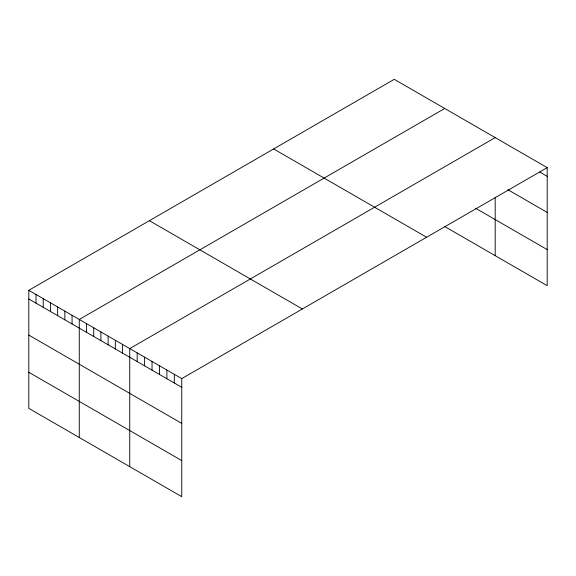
<?xml version="1.0" encoding="UTF-8"?>
<svg xmlns="http://www.w3.org/2000/svg" width="576" height="576" viewBox="0 0 576 576"><rect width="100%" height="100%" fill="white"/><g stroke="black" fill="none" stroke-linecap="round" stroke-linejoin="round"><path stroke-width="0.86" d="M547.2 167.63L181.757 378.619L181.757 496.678L28.8 408.37L28.8 290.311L394.243 79.322L547.2 167.63L547.2 285.689L444.722 226.526M444.722 108.461L79.272 319.45L79.272 437.515M495.194 137.606L129.751 348.595L129.751 466.654M539.77 172.03L547.2 176.314M507.823 189.677L547.2 212.407M475.726 208.332L547.2 249.595M273.65 148.946L426.6 237.254M149.4 220.687L302.35 308.988M28.8 290.311L181.757 378.619M28.8 298.994L181.757 387.302M28.8 335.088L181.757 423.396M28.8 372.276L181.757 460.584M495.194 197.258L495.194 255.665M174.326 374.328L174.326 383.018M166.896 370.037L166.896 378.727M159.466 365.753L159.466 374.436M152.035 361.462L152.035 370.145M144.612 357.17L144.612 365.861M137.182 352.879L137.182 361.57M122.537 344.426L122.537 353.117M115.33 340.265L115.33 348.955M108.115 336.103L108.115 344.794M100.908 331.942L100.908 340.625M93.694 327.78L93.694 336.463M86.486 323.611L86.486 332.302M72.065 315.288L72.065 323.978M64.85 311.126L64.85 319.81M57.643 306.965L57.643 315.648M50.429 302.796L50.429 311.486M43.222 298.634L43.222 307.325M36.007 294.473L36.007 303.163"/></g></svg>
